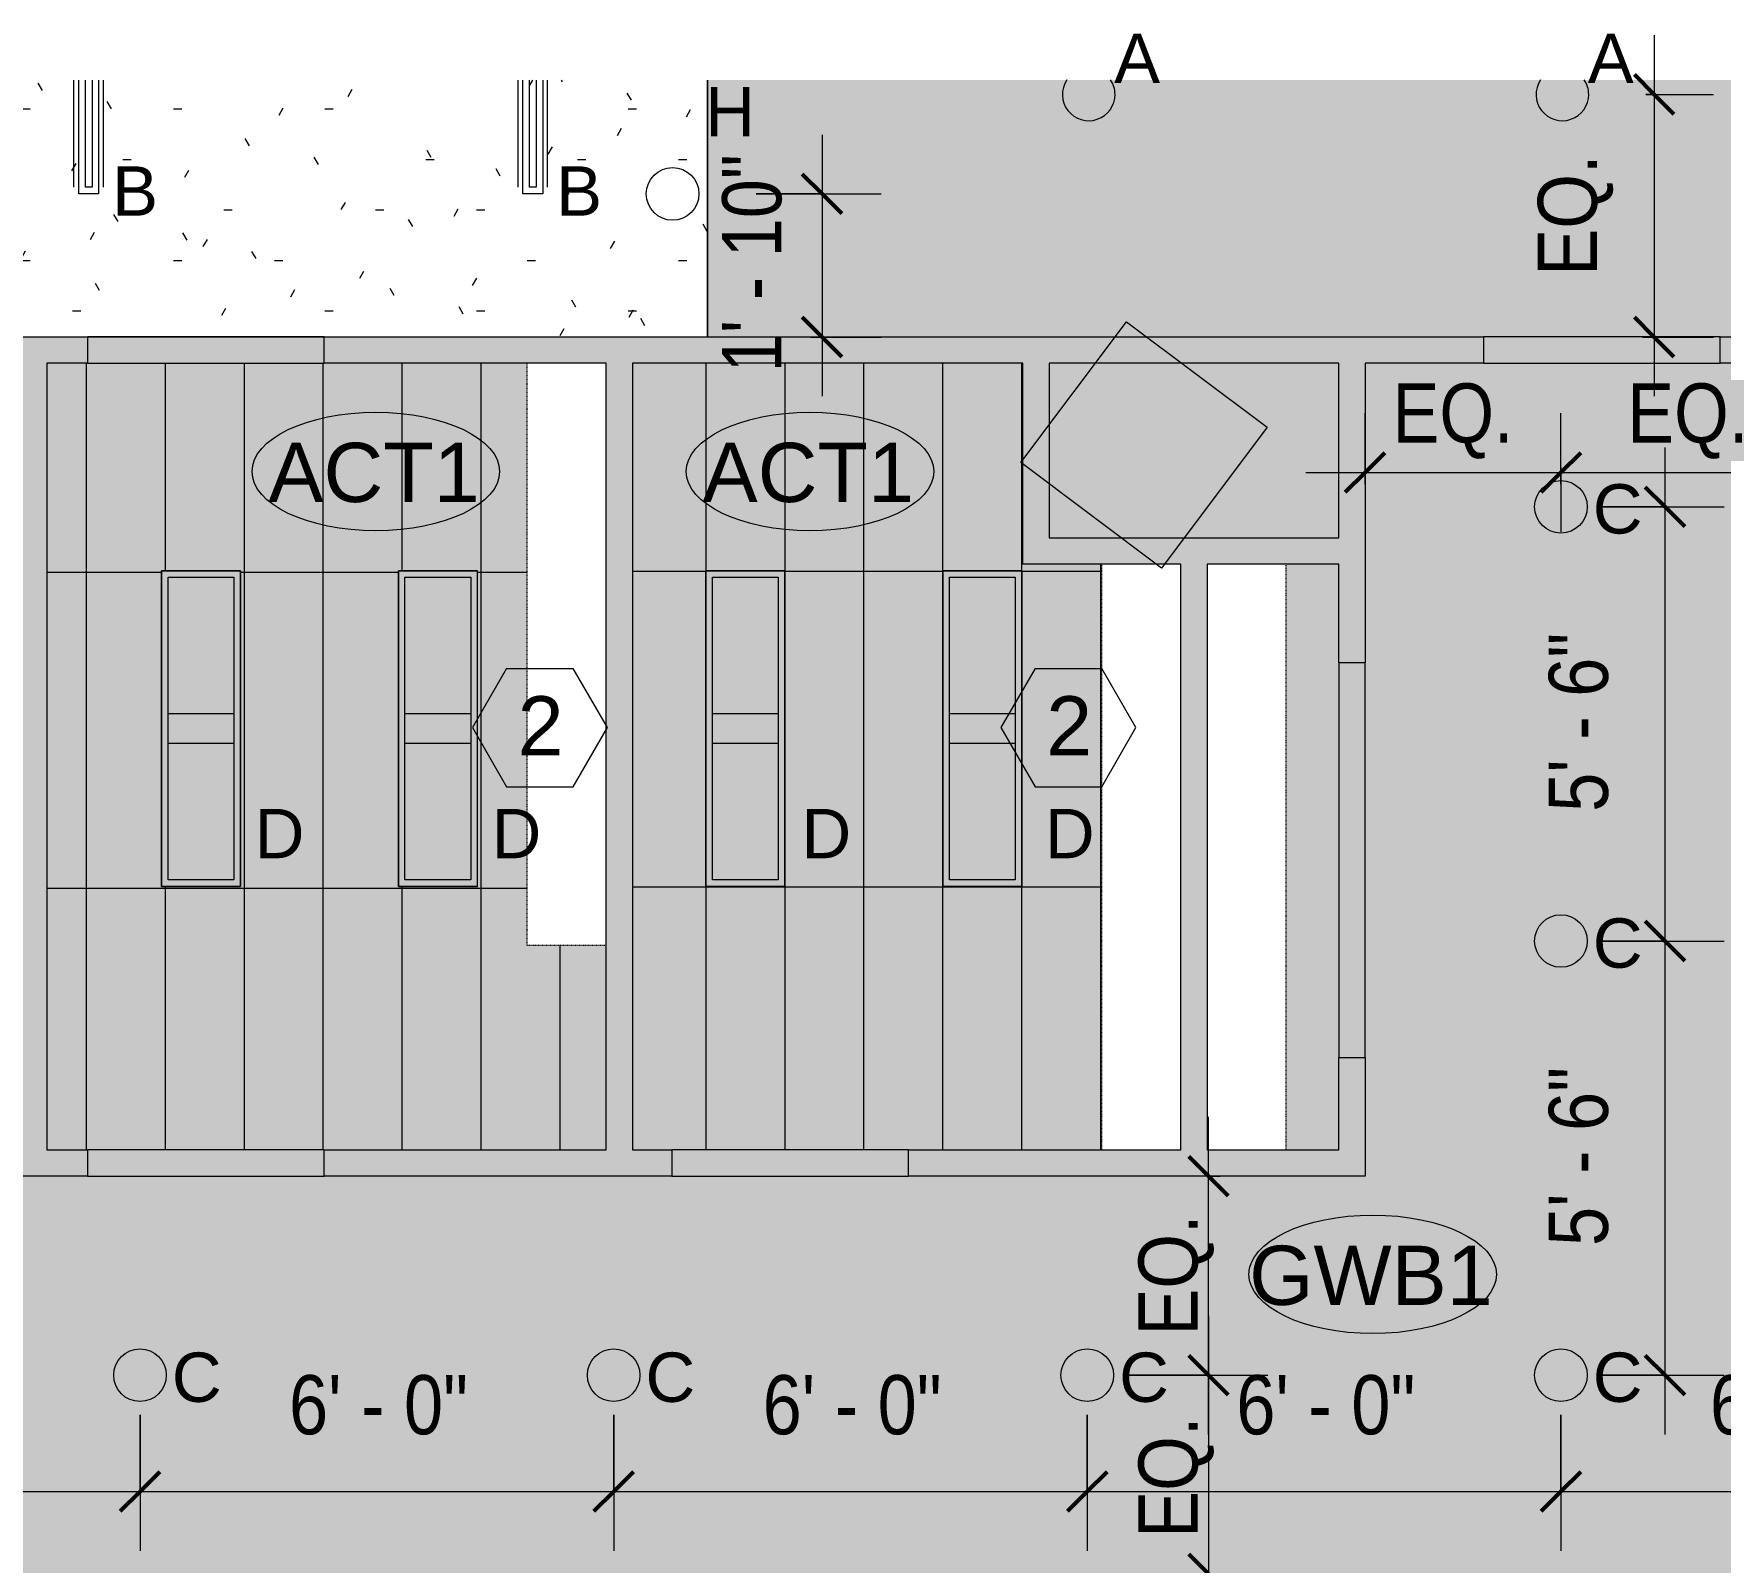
# Model space of a CAD drawing. Header units: inches. Extents: x 50 to 3088, y -595 to 388.
# Drawn here: x 631.6 to 888, y 147.7 to 380.1 of the extents above; entities that cross this region are included whole.
import ezdxf

# ---------------------------------------------------------------- set-up
doc = ezdxf.new("R2010")
doc.units = ezdxf.units.IN
doc.header["$MEASUREMENT"] = 0
doc.linetypes.add('Overhead', pattern=[0.15625, 0.09375, -0.0625])
for name, color, linetype, lineweight in [('A-ANNO-DIMS', 211, 'Continuous', 9), ('A-ANNO-DIMS-96', 211, 'Continuous', 9), ('A-ANNO-NOTE', 131, 'Continuous', 9), ('A-CLNG', 13, 'Continuous', 9), ('A-CLNG-PATT', 13, 'Continuous', 9), ('A-DETL', 90, 'Continuous', 9), ('A-DETL-GENF', 92, 'Continuous', 9), ('A-WALL', 113, 'Continuous', 13), ('A-WALL-PATT', 111, 'Continuous', 13), ('E-LITE-EQPM', 33, 'Continuous', 9), ('G-ANNO-TEXT', 231, 'Continuous', 9), ('new block- skin dc_dwg', 8, 'Continuous', 9), ('Q-CASE', 31, 'Continuous', 13), ('S-EXIST-COLS', 250, 'Continuous', 9)]:
    doc.layers.add(name, color=color, linetype=linetype, lineweight=lineweight)
doc.styles.add('Arial', font='arial.ttf', dxfattribs={"width": 0.85, "height": 9})
doc.styles.add('Arial_1', font='arial.ttf', dxfattribs={"height": 7.5})
doc.styles.add('Arial_2', font='arial.ttf', dxfattribs={"height": 9})
doc.dimstyles.new('Linear_-_3_32__Arial__85_-_1_8__Tolerance', dxfattribs={"dimscale": 12, "dimtxt": 9.182335, "dimasz": 0.5, "dimexe": 0.75, "dimexo": 0.5, "dimgap": 0.5, "dimtad": 1, "dimdec": 3, "dimrnd": 0.125, "dimzin": 3, "dimdsep": 46, "dimlunit": 4, "dimtxsty": 'Arial', "dimblk1": 'OBLIQUE', "dimblk2": 'OBLIQUE', "dimsah": 1, "dimcen": 0.09, "dimdle": 0.75, "dimazin": 0, "dimtfac": 1, "dimtdec": 4, "dimtix": 1, "dimtmove": 0, "dimatfit": 3, "dimfxl": 1, "dimtvp": 1, "dimfrac": 2, "dimtolj": 1, "dimtzin": 0, "dimarcsym": 2})
doc.dimstyles.new('Linear_-_3_32__Arial__85_-_1_8__Tolerance_1', dxfattribs={"dimscale": 12, "dimtxt": 9.182335, "dimasz": 0.5, "dimexe": 0.75, "dimexo": 0.5, "dimgap": 0.5, "dimtad": 1, "dimdec": 3, "dimrnd": 0.125, "dimzin": 3, "dimdsep": 46, "dimlunit": 4, "dimtxsty": 'Arial', "dimblk1": 'OBLIQUE', "dimblk2": 'OBLIQUE', "dimsah": 1, "dimcen": 0.09, "dimdle": 0.75, "dimazin": 0, "dimtfac": 1, "dimtdec": 4, "dimtix": 1, "dimtmove": 2, "dimatfit": 3, "dimfxl": 1, "dimtvp": 1, "dimfrac": 2, "dimtolj": 1, "dimtzin": 0, "dimarcsym": 2})
doc.dimstyles.new('Linear_-_3_32__Arial__85_-_1_8__Tolerance_2', dxfattribs={"dimscale": 12, "dimtxt": 9.182335, "dimasz": 0.5, "dimexe": 0.75, "dimexo": 0.5, "dimgap": 0.5, "dimtad": 1, "dimdec": 3, "dimrnd": 0.125, "dimzin": 3, "dimdsep": 46, "dimlunit": 4, "dimtxsty": 'Arial', "dimblk1": 'OBLIQUE', "dimblk2": 'OBLIQUE', "dimsah": 1, "dimcen": 0.09, "dimdle": 0.75, "dimazin": 0, "dimtfac": 1, "dimtdec": 4, "dimtix": 1, "dimtmove": 2, "dimatfit": 3, "dimfxl": 1, "dimtvp": 1, "dimfrac": 2, "dimtolj": 1, "dimtzin": 0, "dimarcsym": 2})
doc.dimstyles.new('Linear_-_3_32__Arial__85_-_1_8__Tolerance_4', dxfattribs={"dimscale": 12, "dimtxt": 9.182335, "dimasz": 0.5, "dimexe": 0.75, "dimexo": 0.5, "dimgap": 0.5, "dimtad": 1, "dimdec": 3, "dimrnd": 0.125, "dimzin": 3, "dimdsep": 46, "dimlunit": 4, "dimtxsty": 'Arial', "dimblk1": 'OBLIQUE', "dimblk2": 'OBLIQUE', "dimsah": 1, "dimcen": 0.09, "dimdle": 0.75, "dimazin": 0, "dimtfac": 1, "dimtdec": 4, "dimtix": 1, "dimtmove": 0, "dimatfit": 3, "dimfxl": 1, "dimtvp": 1, "dimfrac": 2, "dimtolj": 1, "dimtzin": 0, "dimarcsym": 2})
doc.dimstyles.new('Linear_-_3_32__Arial__85_-_1__Tolerance', dxfattribs={"dimscale": 12, "dimtxt": 9.182335, "dimasz": 0.5, "dimexe": 0.75, "dimexo": 0.5, "dimgap": 0.5, "dimtad": 1, "dimdec": 0, "dimzin": 3, "dimdsep": 46, "dimlunit": 4, "dimtxsty": 'Arial', "dimblk1": 'OBLIQUE', "dimblk2": 'OBLIQUE', "dimsah": 1, "dimcen": 0.09, "dimdle": 0.75, "dimazin": 0, "dimtfac": 1, "dimtdec": 4, "dimtix": 1, "dimtmove": 2, "dimatfit": 3, "dimfxl": 1, "dimtvp": 1, "dimfrac": 2, "dimtolj": 1, "dimtzin": 0, "dimarcsym": 2})
doc.dimstyles.new('Linear_-_3_32__Arial__85_-_1__Tolerance_1', dxfattribs={"dimscale": 12, "dimtxt": 9.182335, "dimasz": 0.5, "dimexe": 0.75, "dimexo": 0.5, "dimgap": 0.5, "dimtad": 1, "dimdec": 0, "dimzin": 3, "dimdsep": 46, "dimlunit": 4, "dimtxsty": 'Arial', "dimblk1": 'OBLIQUE', "dimblk2": 'OBLIQUE', "dimsah": 1, "dimcen": 0.09, "dimdle": 0.75, "dimazin": 0, "dimtfac": 1, "dimtdec": 4, "dimtix": 1, "dimtmove": 2, "dimatfit": 3, "dimfxl": 1, "dimtvp": 1, "dimfrac": 2, "dimtolj": 1, "dimtzin": 0, "dimarcsym": 2})
pattern_1 = [(0, (0, 0), (30.72, 7.68), [1.267, -21.773, 1.267, -21.773, -122.88]), (0, (0, 0), (30.72, 7.68), [-46.08, 1.267, -44.813, 1.267, -21.773, -53.76]), (0, (0, 0), (30.72, 7.68), [-115.2, 1.267, -14.093, 1.267, -37.133]), (120, (11.52, 3.84), (-22.011075, 22.7643), [1.267, -21.773, 1.267, -21.773, -122.88]), (120, (11.52, 3.84), (-22.011075, 22.7643), [-46.08, 1.267, -44.813, 1.267, -21.773, -53.76]), (120, (11.52, 3.84), (-22.011075, 22.7643), [-115.2, 1.267, -14.093, 1.267, -37.133]), (240, (15.36, 19.2), (-8.708925, -30.4443), [1.267, -21.773, 1.267, -21.773, -122.88]), (240, (15.36, 19.2), (-8.708925, -30.4443), [-46.08, 1.267, -44.813, 1.267, -21.773, -53.76]), (240, (15.36, 19.2), (-8.708925, -30.4443), [-115.2, 1.267, -14.093, 1.267, -37.133])]

# ---------------------------------------------------------------- blocks, each defined once
blk = doc.blocks.new('Upper Cabinet - Standard Upper Cabinet-1759021-Reflected Ceiling Plan')
at = {"layer": 'Q-CASE', "linetype": 'Overhead', "lineweight": 9}
blk.add_line((-47.26, -12), (41.78, -12), dxfattribs=at)
blk = doc.blocks.new('Upper Cabinet - Standard Upper Cabinet-1814856-Reflected Ceiling Plan')
at = {"layer": 'Q-CASE', "linetype": 'Overhead', "lineweight": 9}
blk.add_line((-47.26, 12), (41.78, 12), dxfattribs=at)
blk = doc.blocks.new('Upper Cabinet - Standard Upper Cabinet-1830269-Reflected Ceiling Plan')
at = {"layer": 'Q-CASE', "linetype": 'Overhead', "lineweight": 9}
for p, q in [((-47.26, 12), (41.24, 12)), ((-47.26, 0), (-47.26, 12))]:
    blk.add_line(p, q, dxfattribs=at)
blk = doc.blocks.new('Pendant - Suspended - New 8_-1192035-Reflected Ceiling Plan')
at = {"layer": 'E-LITE-EQPM', "lineweight": 20}
blk.add_circle((0, 0), 4, dxfattribs=at)
blk = doc.blocks.new('Pendant - Suspended - New 8_-V1-Reflected Ceiling Plan')
at = {"layer": 'E-LITE-EQPM', "lineweight": 20}
for start, end in [(146.5599, 360), (360, 34.0257)]:
    blk.add_arc((0, 0), 4, start, end, dxfattribs=at)
blk = doc.blocks.new('Rectangular Ceiling Light - Recessed - New 1_ x 4_-1727267-Reflected Ceiling Plan')
at = {"layer": 'E-LITE-EQPM', "lineweight": 20}
for p, q in [((-6.74, -26.34), (-6.74, 21.66)), ((-6.74, 21.66), (5.26, 21.66)), ((-5.74, -25.34), (-5.74, 20.66)), ((-5.74, 20.66), (4.26, 20.66)), ((4.26, 20.66), (4.26, -25.34)), ((5.26, 21.66), (5.26, -26.34)), ((4.26, -0.09), (-5.74, -0.09)), ((4.26, -4.59), (-5.74, -4.59)), ((4.26, -25.34), (-5.74, -25.34)), ((5.26, -26.34), (-6.74, -26.34))]:
    blk.add_line(p, q, dxfattribs=at)
blk = doc.blocks.new('Rectangular Ceiling Light - Recessed - New 3_ x 4_-1750104-Reflected Ceiling Plan')
at = {"layer": 'E-LITE-EQPM', "lineweight": 20}
for p, q in [((22.26, -0.09), (5.96, -0.09)), ((5.96, -0.84), (23.26, -0.84)), ((5.96, -1.84), (22.26, -1.84)), ((22.26, -1.84), (22.26, -2.84)), ((23.26, -0.84), (23.26, -3.84)), ((22.26, -2.84), (5.96, -2.84)), ((23.26, -3.84), (5.96, -3.84)), ((22.26, -4.59), (5.96, -4.59))]:
    blk.add_line(p, q, dxfattribs=at)
blk = doc.blocks.new('new block- skin dc_dwg-1925045-Reflected Ceiling Plan')
at = {"layer": 'S-EXIST-COLS', "flags": 128}
blk.add_lwpolyline([(2187, 1670.05), (2170.95, 1648.65), (2149.55, 1664.7), (2165.6, 1686.1)], close=True, dxfattribs=at)
blk = doc.blocks.new('DIMBLOCK2-Reflected Ceiling Plan')
at = {"layer": 'A-ANNO-DIMS-96'}
for p, q in [((575.75, 170.16), (575.75, 149.48)), ((575.75, 158.48), (575.75, 170.16)), ((647.75, 170.16), (647.75, 149.48)), ((647.75, 158.48), (647.75, 170.16)), ((566.75, 158.48), (656.75, 158.48))]:
    blk.add_line(p, q, dxfattribs=at)
at = {"layer": 'A-ANNO-DIMS-96', "lineweight": 50}
for p, q in [((575.75, 158.48), (578.75, 161.48)), ((647.75, 158.48), (650.75, 161.48)), ((575.75, 158.48), (572.75, 155.48)), ((647.75, 158.48), (644.75, 155.48))]:
    blk.add_line(p, q, dxfattribs=at)
at = {"layer": 'A-ANNO-DIMS-96', "color": 0, "insert": (598.4, 176.17), "char_height": 9, "width": 32.0393, "attachment_point": 1, "line_spacing_factor": 0.941778, "style": 'Arial'}
blk.add_mtext('6\' - 0"', dxfattribs=at)
blk = doc.blocks.new('_Oblique')
at = {"color": 0, "linetype": 'ByBlock', "lineweight": -2}
blk.add_line((-0.5, -0.5), (0.5, 0.5), dxfattribs=at)
blk = doc.blocks.new('DIMBLOCK3-Reflected Ceiling Plan')
at = {"layer": 'A-ANNO-DIMS-96'}
for p, q in [((647.75, 170.16), (647.75, 149.48)), ((647.75, 158.48), (647.75, 170.16)), ((719.75, 170.16), (719.75, 149.48)), ((719.75, 158.48), (719.75, 170.16)), ((638.75, 158.48), (728.75, 158.48))]:
    blk.add_line(p, q, dxfattribs=at)
at = {"layer": 'A-ANNO-DIMS-96', "lineweight": 50}
for p, q in [((647.75, 158.48), (650.75, 161.48)), ((719.75, 158.48), (722.75, 161.48)), ((647.75, 158.48), (644.75, 155.48)), ((719.75, 158.48), (716.75, 155.48))]:
    blk.add_line(p, q, dxfattribs=at)
at = {"layer": 'A-ANNO-DIMS-96', "color": 0, "insert": (670.4, 176.17), "char_height": 9, "width": 32.0393, "attachment_point": 1, "line_spacing_factor": 0.941778, "style": 'Arial'}
blk.add_mtext('6\' - 0"', dxfattribs=at)
blk = doc.blocks.new('DIMBLOCK4-Reflected Ceiling Plan')
at = {"layer": 'A-ANNO-DIMS-96'}
for p, q in [((719.75, 170.16), (719.75, 149.48)), ((719.75, 158.48), (719.75, 170.16)), ((791.75, 170.16), (791.75, 149.48)), ((791.75, 158.48), (791.75, 170.16)), ((710.75, 158.48), (800.75, 158.48))]:
    blk.add_line(p, q, dxfattribs=at)
at = {"layer": 'A-ANNO-DIMS-96', "lineweight": 50}
for p, q in [((719.75, 158.48), (722.75, 161.48)), ((791.75, 158.48), (794.75, 161.48)), ((719.75, 158.48), (716.75, 155.48)), ((791.75, 158.48), (788.75, 155.48))]:
    blk.add_line(p, q, dxfattribs=at)
at = {"layer": 'A-ANNO-DIMS-96', "color": 0, "insert": (742.4, 176.17), "char_height": 9, "width": 32.0393, "attachment_point": 1, "line_spacing_factor": 0.941778, "style": 'Arial'}
blk.add_mtext('6\' - 0"', dxfattribs=at)
blk = doc.blocks.new('DIMBLOCK5-Reflected Ceiling Plan')
at = {"layer": 'A-ANNO-DIMS-96'}
for p, q in [((791.75, 170.16), (791.75, 149.48)), ((791.75, 158.48), (791.75, 170.16)), ((863.75, 170.16), (863.75, 149.48)), ((863.75, 158.48), (863.75, 170.16)), ((782.75, 158.48), (872.75, 158.48))]:
    blk.add_line(p, q, dxfattribs=at)
at = {"layer": 'A-ANNO-DIMS-96', "lineweight": 50}
for p, q in [((791.75, 158.48), (794.75, 161.48)), ((863.75, 158.48), (866.75, 161.48)), ((791.75, 158.48), (788.75, 155.48)), ((863.75, 158.48), (860.75, 155.48))]:
    blk.add_line(p, q, dxfattribs=at)
at = {"layer": 'A-ANNO-DIMS-96', "color": 0, "insert": (814.4, 176.17), "char_height": 9, "width": 32.0393, "attachment_point": 1, "line_spacing_factor": 0.941778, "style": 'Arial'}
blk.add_mtext('6\' - 0"', dxfattribs=at)
blk = doc.blocks.new('DIMBLOCK6-Reflected Ceiling Plan')
at = {"layer": 'A-ANNO-DIMS-96'}
for p, q in [((863.75, 170.16), (863.75, 149.48)), ((863.75, 158.48), (863.75, 170.16)), ((935.75, 170.16), (935.75, 149.48)), ((935.75, 158.48), (935.75, 170.16)), ((854.75, 158.48), (944.75, 158.48))]:
    blk.add_line(p, q, dxfattribs=at)
at = {"layer": 'A-ANNO-DIMS-96', "lineweight": 50}
for p, q in [((863.75, 158.48), (866.75, 161.48)), ((935.75, 158.48), (938.75, 161.48)), ((863.75, 158.48), (860.75, 155.48)), ((935.75, 158.48), (932.75, 155.48))]:
    blk.add_line(p, q, dxfattribs=at)
at = {"layer": 'A-ANNO-DIMS-96', "color": 0, "insert": (886.4, 176.17), "char_height": 9, "width": 32.0393, "attachment_point": 1, "line_spacing_factor": 0.941778, "style": 'Arial'}
blk.add_mtext('6\' - 0"', dxfattribs=at)
blk = doc.blocks.new('DIMBLOCK14-Reflected Ceiling Plan')
at = {"layer": 'A-ANNO-DIMS-96'}
for p, q in [((879.57, 167.16), (879.57, 251.16)), ((869.75, 242.16), (888.57, 242.16)), ((879.57, 242.16), (869.75, 242.16)), ((869.75, 176.16), (888.57, 176.16)), ((879.57, 176.16), (869.75, 176.16))]:
    blk.add_line(p, q, dxfattribs=at)
at = {"layer": 'A-ANNO-DIMS-96', "lineweight": 50}
for p, q in [((879.57, 242.16), (876.57, 245.16)), ((879.57, 242.16), (882.57, 239.16)), ((879.57, 176.16), (876.57, 179.16)), ((879.57, 176.16), (882.57, 173.16))]:
    blk.add_line(p, q, dxfattribs=at)
at = {"layer": 'A-ANNO-DIMS-96', "color": 0, "insert": (861.89, 195.81), "char_height": 9, "width": 32.0393, "attachment_point": 1, "rotation": 90, "line_spacing_factor": 0.941778, "style": 'Arial'}
blk.add_mtext('5\' - 6"', dxfattribs=at)
blk = doc.blocks.new('DIMBLOCK15-Reflected Ceiling Plan')
at = {"layer": 'A-ANNO-DIMS-96'}
for p, q in [((879.57, 233.16), (879.57, 317.16)), ((869.75, 308.16), (888.57, 308.16)), ((879.57, 308.16), (869.75, 308.16)), ((869.75, 242.16), (888.57, 242.16)), ((879.57, 242.16), (869.75, 242.16))]:
    blk.add_line(p, q, dxfattribs=at)
at = {"layer": 'A-ANNO-DIMS-96', "lineweight": 50}
for p, q in [((879.57, 308.16), (876.57, 311.16)), ((879.57, 308.16), (882.57, 305.16)), ((879.57, 242.16), (876.57, 245.16)), ((879.57, 242.16), (882.57, 239.16))]:
    blk.add_line(p, q, dxfattribs=at)
at = {"layer": 'A-ANNO-DIMS-96', "color": 0, "insert": (861.89, 261.81), "char_height": 9, "width": 32.0393, "attachment_point": 1, "rotation": 90, "line_spacing_factor": 0.941778, "style": 'Arial'}
blk.add_mtext('5\' - 6"', dxfattribs=at)
blk = doc.blocks.new('DIMBLOCK16-Reflected Ceiling Plan')
at = {"layer": 'A-ANNO-DIMS-96'}
for p, q in [((810.18, 167.16), (810.18, 215.41)), ((811.94, 206.41), (801.18, 206.41)), ((810.18, 206.41), (811.94, 206.41)), ((797.75, 176.16), (819.18, 176.16)), ((810.18, 176.16), (797.75, 176.16))]:
    blk.add_line(p, q, dxfattribs=at)
at = {"layer": 'A-ANNO-DIMS-96', "lineweight": 50}
for p, q in [((810.18, 206.41), (807.18, 209.41)), ((810.18, 206.41), (813.18, 203.41)), ((810.18, 176.16), (807.18, 179.16)), ((810.18, 176.16), (813.18, 173.16))]:
    blk.add_line(p, q, dxfattribs=at)
at = {"layer": 'A-ANNO-DIMS-96', "color": 0, "insert": (799.53, 182.18), "char_height": 9, "width": 21.8681, "attachment_point": 1, "rotation": 90, "line_spacing_factor": 0.941778, "style": 'Arial'}
blk.add_mtext('EQ.', dxfattribs=at)
blk = doc.blocks.new('DIMBLOCK17-Reflected Ceiling Plan')
at = {"layer": 'A-ANNO-DIMS-96'}
for p, q in [((810.18, 185.16), (810.18, 136.96)), ((797.75, 176.16), (819.18, 176.16)), ((810.18, 176.16), (797.75, 176.16)), ((808.42, 145.96), (819.18, 145.96)), ((810.18, 145.96), (808.42, 145.96))]:
    blk.add_line(p, q, dxfattribs=at)
at = {"layer": 'A-ANNO-DIMS-96', "lineweight": 50}
for p, q in [((810.18, 176.16), (807.18, 179.16)), ((810.18, 176.16), (813.18, 173.16)), ((810.18, 145.96), (807.18, 148.96)), ((810.18, 145.96), (813.18, 142.96))]:
    blk.add_line(p, q, dxfattribs=at)
at = {"layer": 'A-ANNO-DIMS-96', "color": 0, "insert": (799.53, 151.45), "char_height": 9, "width": 21.8681, "attachment_point": 1, "rotation": 90, "line_spacing_factor": 0.941778, "style": 'Arial'}
blk.add_mtext('EQ.', dxfattribs=at)
blk = doc.blocks.new('DIMBLOCK18-Reflected Ceiling Plan')
at = {"layer": 'A-ANNO-DIMS-96'}
for p, q in [((833.97, 311.62), (833.97, 322.38)), ((824.97, 313.38), (872.75, 313.38)), ((833.97, 313.38), (833.97, 311.62)), ((863.75, 314.16), (863.75, 304.38)), ((863.75, 313.38), (863.75, 314.16))]:
    blk.add_line(p, q, dxfattribs=at)
at = {"layer": 'A-ANNO-DIMS-96', "lineweight": 50}
for p, q in [((833.97, 313.38), (836.97, 316.38)), ((863.75, 313.38), (866.75, 316.38)), ((833.97, 313.38), (830.97, 310.38)), ((863.75, 313.38), (860.75, 310.38))]:
    blk.add_line(p, q, dxfattribs=at)
at = {"layer": 'A-ANNO-DIMS-96', "color": 0, "insert": (838.14, 326.93), "char_height": 9, "width": 21.8681, "attachment_point": 1, "line_spacing_factor": 0.941778, "style": 'Arial'}
blk.add_mtext('EQ.', dxfattribs=at)
blk = doc.blocks.new('DIMBLOCK19-Reflected Ceiling Plan')
at = {"layer": 'A-ANNO-DIMS-96'}
for p, q in [((863.75, 311.62), (863.75, 322.38)), ((893.97, 311.62), (893.97, 322.38)), ((854.75, 313.38), (902.97, 313.38)), ((863.75, 313.38), (863.75, 311.62)), ((893.97, 313.38), (893.97, 311.62))]:
    blk.add_line(p, q, dxfattribs=at)
at = {"layer": 'A-ANNO-DIMS-96', "lineweight": 50}
for p, q in [((863.75, 313.38), (866.75, 316.38)), ((893.97, 313.38), (896.97, 316.38)), ((863.75, 313.38), (860.75, 310.38)), ((893.97, 313.38), (890.97, 310.38))]:
    blk.add_line(p, q, dxfattribs=at)
at = {"layer": 'A-ANNO-DIMS-96', "color": 0, "insert": (873.82, 326.93), "char_height": 9, "width": 21.8681, "attachment_point": 1, "line_spacing_factor": 0.941778, "style": 'Arial'}
blk.add_mtext('EQ.', dxfattribs=at)
blk = doc.blocks.new('DIMBLOCK20-Reflected Ceiling Plan')
at = {"layer": 'A-ANNO-DIMS-96'}
for p, q in [((877.92, 379.86), (877.92, 324.98)), ((876.67, 370.86), (886.92, 370.86)), ((877.92, 370.86), (876.67, 370.86)), ((876.16, 333.98), (886.92, 333.98)), ((877.92, 333.98), (876.16, 333.98))]:
    blk.add_line(p, q, dxfattribs=at)
at = {"layer": 'A-ANNO-DIMS-96', "lineweight": 50}
for p, q in [((877.92, 370.86), (874.92, 373.86)), ((877.92, 370.86), (880.92, 367.86)), ((877.92, 333.98), (874.92, 336.98)), ((877.92, 333.98), (880.92, 330.98))]:
    blk.add_line(p, q, dxfattribs=at)
at = {"layer": 'A-ANNO-DIMS-96', "color": 0, "insert": (860.23, 343.31), "char_height": 9, "width": 21.8681, "attachment_point": 1, "rotation": 90, "line_spacing_factor": 0.941778, "style": 'Arial'}
blk.add_mtext('EQ.', dxfattribs=at)
blk = doc.blocks.new('DIMBLOCK21-Reflected Ceiling Plan')
at = {"layer": 'A-ANNO-DIMS-96'}
for p, q in [((751.42, 364.73), (751.42, 324.98)), ((741.41, 355.73), (760.42, 355.73)), ((751.42, 355.73), (741.41, 355.73)), ((749.67, 333.98), (760.42, 333.98)), ((751.42, 333.98), (749.67, 333.98))]:
    blk.add_line(p, q, dxfattribs=at)
at = {"layer": 'A-ANNO-DIMS-96', "lineweight": 50}
for p, q in [((751.42, 355.73), (748.42, 358.73)), ((751.42, 355.73), (754.42, 352.73)), ((751.42, 333.98), (748.42, 336.98)), ((751.42, 333.98), (754.42, 330.98))]:
    blk.add_line(p, q, dxfattribs=at)
at = {"layer": 'A-ANNO-DIMS-96', "color": 0, "insert": (736.24, 328.61), "char_height": 9, "width": 38.9896, "attachment_point": 1, "rotation": 90, "line_spacing_factor": 0.941778, "style": 'Arial'}
blk.add_mtext('1\' - 10"', dxfattribs=at)
blk = doc.blocks.new('FORM Keynote Tag - Default w_arrow-62346-Reflected Ceiling Plan')
at = {"layer": 'A-ANNO-NOTE', "lineweight": 20}
for p, q in [((-0.0519, 0.1051), (-0.106, 0.0113)), ((-0.0519, 0.1051), (0.0537, 0.1051)), ((0.1078, 0.0113), (0.0537, 0.1051)), ((-0.106, 0.0113), (-0.0519, -0.0824)), ((0.0537, -0.0824), (0.1078, 0.0113)), ((-0.0519, -0.0824), (0.0537, -0.0824))]:
    blk.add_line(p, q, dxfattribs=at)
blk = doc.blocks.new('FORM Finish Tag - Default w_arrow-62639-Reflected Ceiling Plan')
at = {"layer": 'A-ANNO-NOTE', "lineweight": 20}
blk.add_ellipse((0, 0), major_axis=(-0.196, 0), ratio=0.478314, dxfattribs=at)

msp = doc.modelspace()

# ---------------------------------------------------------------- hatches: boundary and pattern name
at = {"layer": 'A-CLNG-PATT', "lineweight": 13}
h = msp.add_hatch(dxfattribs=at)
h.set_pattern_fill('FP_13', color=256, style=0, pattern_type=2)
h.set_pattern_definition(pattern_1)
h.paths.add_polyline_path([(893.9664, 145.9615), (1196.2604, 145.9615), (1196.2604, 206.4121), (893.9664, 206.4121), (893.9664, 329.9838), (833.9664, 329.9838), (833.9664, 206.4121), (449.5924, 206.4121), (449.5924, 145.9615), (891.8099, 145.9615)], flags=0)
h = msp.add_hatch(dxfattribs=at)
h.set_pattern_fill('FP_2', color=256, style=0, pattern_type=2)
h.set_pattern_definition([(270, (663.592, 298.198), (-12, -7e-16), []), (180, (663.59, 298.2), (6e-15, 48), [])])
h.paths.add_polyline_path([(639.7567, 210.4121), (718.5924, 210.4121), (718.5924, 241.4838), (706.5924, 241.4838), (706.5924, 329.9838), (633.5924, 329.9838), (633.5924, 210.4121)], flags=0)
h.paths.add_polyline_path([(658.7931, 250.4541), (651.0287, 250.4541), (651.0287, 298.4541), (663.0287, 298.4541), (663.0287, 250.4541)], flags=0)
h.paths.add_polyline_path([(699.0287, 250.4541), (687.0287, 250.4541), (687.0287, 298.4541), (699.0287, 298.4541), (699.0287, 251.4211)], flags=0)
h = msp.add_hatch(dxfattribs=at)
h.set_pattern_fill('FP_4', color=256, style=0, pattern_type=2)
h.set_pattern_definition([(90, (769.779, 298.381), (12, -7e-16), []), (0, (769.78, 298.38), (0, -48), [])])
h.paths.add_polyline_path([(793.9664, 210.4121), (793.9664, 299.4541), (781.9664, 299.4541), (781.9664, 329.9838), (722.5924, 329.9838), (722.5924, 210.4121), (779.5924, 210.4121)], flags=0)
h.paths.add_polyline_path([(733.7794, 250.4541), (733.7794, 298.4541), (745.7794, 298.4541), (745.7756, 250.4541)], flags=0)
h.paths.add_polyline_path([(781.7794, 250.4541), (769.7794, 250.4541), (769.7794, 298.4541), (781.7794, 298.4541), (781.7794, 251.4211)], flags=0)
at = {"layer": 'A-DETL-GENF'}
h = msp.add_hatch(color=254, dxfattribs=at)
h.paths.add_polyline_path([(1410.1542, 18.5865), (1412.9044, 18.5865), (1409.115, 34.3006), (1404.6549, 50.5087), (1400.0976, 65.3426), (1394.878, 80.6413), (1389.191, 95.7724), (1383.042, 110.7216), (1376.4366, 125.475), (1369.3812, 140.0185), (1361.2498, 155.461), (1353.9473, 168.4212), (1345.5834, 182.2537), (1339.6955, 191.348), (1325.2416, 181.9615), (1273.5924, 181.9615), (1273.5924, 210.4121), (1277.5924, 210.3694), (1277.5924, 185.9615), (1324.1125, 185.9977), (1337.5217, 194.7057), (1336.7985, 195.8227), (1327.601, 209.1155), (1317.9995, 222.1195), (1308.0032, 234.8224), (1297.6214, 247.2123), (1286.8639, 259.2775), (1275.7408, 271.0065), (1263.6124, 282.9948), (1251.5531, 294.1902), (1240.2853, 304.0679), (1233.4508, 309.6974), (1230.5064, 305.79), (1208.2604, 305.79), (1208.2604, 210.4121), (1237.5924, 210.4121), (1237.5924, 206.4121), (1200.2604, 206.4121), (1200.2604, 187.9121), (1196.2604, 187.9121), (1196.2604, 206.4121), (1186.5914, 206.4121), (1186.5914, 210.4121), (1192.2604, 210.4121), (1192.2604, 321.4042), (1192.5105, 321.2157), (1201.9375, 333.7259), (1149.7551, 373.0481), (734.0287, 373.0481), (734.0287, 333.9838), (851.9664, 333.9838), (851.9664, 329.9838), (833.9664, 329.9838), (833.9664, 284.4541), (829.9664, 284.4541), (829.9664, 299.4541), (821.9664, 299.4541), (821.9664, 210.4121), (829.9664, 210.4121), (829.9664, 224.4541), (833.9664, 224.4541), (833.9664, 206.4121), (764.5924, 206.4121), (764.5924, 210.4121), (793.9664, 210.4121), (793.9664, 299.4541), (781.9664, 299.4541), (781.9664, 329.9838), (722.5924, 329.9838), (722.5924, 210.4121), (728.5924, 210.4121), (728.5924, 206.4121), (675.7567, 206.4121), (675.7567, 210.4121), (718.5924, 210.4121), (718.5924, 241.4838), (706.5924, 241.4838), (706.5924, 329.9838), (675.7567, 329.9838), (675.7567, 333.9838), (639.7567, 333.9838), (639.7567, 329.9838), (633.5924, 329.9838), (633.5924, 210.4121), (639.7567, 210.4121), (639.7567, 206.4121), (559.5924, 206.4121), (559.5924, 210.4121), (588.0924, 210.4121), (588.0924, 222.4121), (629.5924, 222.4121), (629.5924, 329.9838), (517.3424, 329.9838), (517.3424, 292.3834), (513.8424, 292.3834), (513.8424, 329.9838), (513.5924, 329.9838), (513.5924, 210.4121), (513.8424, 210.4121), (513.8424, 256.3834), (517.3424, 256.3834), (517.3424, 210.4121), (523.5924, 210.4121), (523.5924, 206.4121), (500.5924, 206.4121), (500.5924, 210.4121), (505.8424, 210.4121), (505.8424, 256.3834), (509.3424, 256.3834), (509.3424, 210.4121), (509.5924, 210.4121), (509.5924, 329.9838), (509.3424, 329.9838), (509.3424, 292.3834), (505.8424, 292.3834), (505.8424, 329.9838), (409.5924, 329.9838), (409.5924, 195.3627), (445.5924, 195.3627), (445.5924, 210.4121), (464.5924, 210.4121), (464.5924, 206.4121), (449.5924, 206.4121), (449.5924, 145.9615), (482.5924, 145.9615), (482.5924, 141.9615), (445.5924, 141.9615), (445.5924, 156.9615), (409.5924, 156.9615), (409.5924, 22.5732), (525.8424, 22.5732), (525.8424, 64.4236), (529.3424, 64.4236), (529.3424, 22.5732), (529.5924, 22.5732), (529.5924, 141.9615), (529.3424, 141.9615), (529.3424, 100.1111), (525.8424, 100.1111), (525.8424, 141.9615), (518.5924, 141.9615), (518.5924, 145.9615), (539.5924, 145.9615), (539.5924, 141.9615), (533.5924, 141.9615), (533.5924, 22.5732), (646.8424, 22.5732), (646.8424, 64.1111), (650.3424, 64.1111), (650.3424, 22.5732), (650.5924, 22.5732), (650.5924, 99.6468), (650.3424, 99.8352), (650.3424, 98.7041), (646.8424, 98.7041), (646.8424, 102.4726), (631.5924, 113.9643), (631.5924, 129.9615), (595.6128, 129.9615), (595.6128, 141.9615), (575.5924, 141.9615), (575.5924, 145.9615), (731.5924, 145.9615), (731.5924, 141.9615), (711.0924, 141.9615), (711.0924, 129.9615), (669.0924, 129.9615), (669.0924, 120.8975), (654.5924, 101.6411), (654.5924, 22.5732), (773.8424, 22.5732), (773.8424, 64.1111), (777.3424, 64.1111), (777.3424, 22.5732), (777.5924, 22.5732), (777.5924, 141.9615), (777.3424, 141.9615), (777.3424, 98.1111), (773.8424, 98.1111), (773.8424, 141.9615), (767.5924, 141.9615), (767.5924, 145.9615), (995.5303, 145.9615), (995.5303, 141.9615), (974.5303, 141.9615), (974.5303, 129.9615), (905.5924, 129.9615), (905.5924, 22.5732), (1037.7803, 22.5732), (1037.7803, 64.1111), (1041.2803, 64.1111), (1041.2803, 22.5732), (1041.5303, 22.5732), (1041.5303, 141.9615), (1041.2803, 141.9615), (1041.2803, 97.2204), (1037.7803, 97.2204), (1037.7803, 141.9615), (1031.5303, 141.9615), (1031.5303, 145.9615), (1095.5924, 145.9615), (1095.5924, 141.9615), (1077.5914, 141.9615), (1077.5914, 125.2775), (1065.5287, 109.838), (1065.5287, 22.5732), (1137.5924, 22.5732), (1137.5924, 141.9615), (1131.5924, 141.9615), (1131.5924, 145.9615), (1147.5924, 145.9615), (1147.5924, 141.9615), (1141.5924, 141.9615), (1141.5924, 22.5732), (1253.7928, 22.5732), (1269.7803, 27.4611), (1269.7803, 64.1111), (1273.2803, 64.1111), (1273.2803, 28.5312), (1273.5924, 28.6266), (1273.5924, 141.9615), (1273.5303, 141.9615), (1273.5303, 98.1111), (1269.5303, 98.1111), (1269.5303, 129.9615), (1215.5303, 129.9615), (1215.5303, 141.9615), (1183.5924, 141.9615), (1183.5924, 145.9615), (1196.2604, 145.9615), (1196.2604, 151.9121), (1200.2604, 151.9121), (1200.2604, 145.9615), (1277.5924, 145.9615), (1277.5924, 43.7607), (1277.8324, 43.7607), (1277.8324, 127.9615), (1289.8324, 127.9615), (1289.8324, 43.7607), (1313.5924, 43.7607), (1313.5924, 39.7607), (1277.5924, 39.7607), (1277.5924, 29.8495), (1309.5924, 39.6329), (1309.5924, 35.4501), (1254.4342, 18.5865), (1409.115, 18.5865)], flags=0)
h.paths.add_polyline_path([(1045.5303, 22.5732), (1061.5287, 22.5732), (1061.5287, 105.5791), (1045.5303, 105.5791), (1045.5303, 23.5838)], flags=0)
h.paths.add_polyline_path([(651.391, 104.0535), (665.0924, 122.2359), (665.0924, 141.9615), (635.5924, 141.9615), (635.5924, 115.9587), (650.5924, 104.6554)], flags=0)
h.paths.add_polyline_path([(1060.2504, 109.5791), (1073.5914, 126.6548), (1073.5914, 141.9615), (1045.5303, 141.9615), (1045.5303, 109.5791)], flags=0)
h.paths.add_polyline_path([(409.5924, 172.9615), (445.5924, 172.9615), (445.5924, 179.4121), (409.5924, 179.4121)], flags=0)
h.paths.add_polyline_path([(967.7, 206.4121), (967.7, 210.4121), (973.7, 210.4121), (973.7, 318.54), (897.9664, 318.54), (897.9664, 210.4121), (931.7, 210.4121), (931.7, 206.4121), (893.9664, 206.4121), (893.9664, 329.9838), (887.9664, 329.9838), (887.9664, 333.9838), (893.9664, 333.9838), (893.9664, 372.0181), (897.9664, 372.0181), (897.9664, 334.54), (975.9664, 334.54), (975.9664, 322.54), (1024.6845, 322.54), (1024.6845, 334.54), (1102.6845, 334.54), (1102.7164, 210.4121), (1150.5914, 210.4121), (1150.5914, 206.4121), (1023.7, 206.4121), (1023.7, 210.4121), (1086.7164, 210.4121), (1086.7164, 318.54), (977.7, 318.54), (977.7, 210.4121), (987.7, 210.4121), (987.7, 206.4121), (973.7, 206.4121)], flags=0)
h.paths.add_polyline_path([(828.8997, 303.4541), (829.9664, 303.4541), (829.9664, 329.9838), (785.9664, 329.9838), (785.9664, 303.4541), (828.7445, 303.4541)], flags=0)
h.paths.add_polyline_path([(1221.524, 309.79), (1228.5121, 309.79), (1230.3605, 312.243), (1227.1258, 314.8731), (1221.7196, 319.0542), (1214.7386, 309.79), (1219.0066, 309.79)], flags=0)
h.paths.add_polyline_path([(1196.2604, 309.79), (1207.6729, 309.79), (1196.2604, 318.3899), (1196.2604, 312.2346)], flags=0)
h.paths.add_polyline_path([(1211.3922, 311.9958), (1218.5553, 321.5015), (1214.7386, 324.4397), (1205.1759, 331.3767), (1198.1123, 322.003), (1211.0754, 312.2346)], flags=0)
h = msp.add_hatch(dxfattribs=at)
h.set_pattern_fill('FP_13', color=250, style=0, pattern_type=2)
h.set_pattern_definition(pattern_1)
h.paths.add_polyline_path([(675.7567, 333.9838), (734.0287, 333.9838), (734.0287, 373.0481), (409.5924, 373.0481), (409.5924, 333.9838), (658.7931, 333.9838)], flags=0)
at = {"layer": 'A-WALL-PATT'}
h = msp.add_hatch(color=8, dxfattribs=at)
h.paths.add_polyline_path([(832.7581, 329.9838), (851.9664, 329.9838), (851.9664, 333.9838), (675.7567, 333.9838), (675.7567, 329.9838), (829.9664, 329.9838)], flags=0)
h.paths.add_polyline_path([(893.9664, 329.9838), (893.9664, 333.9838), (887.9664, 333.9838), (887.9664, 329.9838), (893.5457, 329.9838)], flags=0)
h.paths.add_polyline_path([(513.5924, 329.9838), (639.7567, 329.9838), (639.7567, 333.9838), (409.5924, 333.9838), (409.5924, 329.9838), (509.5924, 329.9838)], flags=0)
for points in [[(633.5924, 210.4121), (633.5924, 329.9838), (629.5924, 329.9838), (629.5924, 210.4121)], [(718.5924, 210.4121), (722.5924, 210.4121), (722.5924, 329.9838), (718.5924, 329.9838), (718.5924, 250.4541)], [(785.9664, 303.4541), (785.9664, 329.9838), (781.9664, 329.9838), (781.9664, 303.4541)], [(785.9664, 299.4541), (829.9664, 299.4541), (829.9664, 303.4541), (781.9664, 303.4541), (781.9664, 299.4541)], [(805.9664, 210.4121), (809.9664, 210.4121), (809.9664, 299.4541), (805.9664, 299.4541), (805.9664, 250.4541)]]:
    msp.add_hatch(color=8, dxfattribs=at).paths.add_polyline_path(points, flags=0)
h = msp.add_hatch(color=8, dxfattribs=at)
h.paths.add_polyline_path([(833.9664, 210.4121), (833.9664, 224.4541), (829.9664, 224.4541), (829.9664, 210.4121), (832.7581, 210.4121)], flags=0)
h.paths.add_polyline_path([(833.9664, 284.4541), (833.9664, 329.9838), (829.9664, 329.9838), (829.9664, 284.4541), (832.7581, 284.4541)], flags=0)
h = msp.add_hatch(color=8, dxfattribs=at)
h.paths.add_polyline_path([(833.9664, 206.4121), (833.9664, 210.4121), (764.5924, 210.4121), (764.5924, 206.4121), (832.7581, 206.4121)], flags=0)
h.paths.add_polyline_path([(449.5924, 206.4121), (464.5924, 206.4121), (464.5924, 210.4121), (449.5924, 210.4121)], flags=0)
h.paths.add_polyline_path([(500.5924, 206.4121), (523.5924, 206.4121), (523.5924, 210.4121), (500.5924, 210.4121)], flags=0)
h.paths.add_polyline_path([(718.5924, 206.4121), (728.5924, 206.4121), (728.5924, 210.4121), (675.7567, 210.4121), (675.7567, 206.4121), (706.5924, 206.4121)], flags=0)
h.paths.add_polyline_path([(630.6519, 206.4121), (639.7567, 206.4121), (639.7567, 210.4121), (559.5924, 210.4121), (559.5924, 206.4121), (629.5924, 206.4121)], flags=0)

# ---------------------------------------------------------------- linework, layer by layer
at = {"layer": 'A-CLNG', "lineweight": 13}
for p, q in [((638.4604, 355.74), (638.4604, 373.0481)), ((641.4604, 373.0481), (641.4604, 355.74)), ((705.9604, 355.74), (705.9604, 373.0481)), ((708.9604, 373.0481), (708.9604, 355.74)), ((734.0287, 373.0481), (734.0287, 333.9838)), ((641.4604, 355.74), (638.4604, 355.74)), ((708.9604, 355.74), (705.9604, 355.74)), ((658.7931, 329.9838), (675.7567, 329.9838)), ((663.0287, 298.4541), (651.0287, 298.4541)), ((651.0287, 298.4541), (651.0287, 250.4541)), ((663.0287, 250.4541), (663.0287, 298.4541)), ((699.0287, 298.4541), (687.0287, 298.4541)), ((687.0287, 298.4541), (687.0287, 250.4541)), ((699.0287, 250.4541), (699.0287, 298.4541)), ((745.7794, 298.4541), (733.7794, 298.4541)), ((733.7794, 298.4541), (733.7794, 250.4541)), ((745.7794, 250.4541), (745.7794, 298.4541)), ((781.7794, 298.4541), (769.7794, 298.4541)), ((769.7794, 298.4541), (769.7794, 250.4541)), ((781.7794, 250.4541), (781.7794, 298.4541)), ((651.0287, 250.4541), (663.0287, 250.4541)), ((687.0287, 250.4541), (699.0287, 250.4541)), ((733.7794, 250.4541), (745.7794, 250.4541)), ((769.7794, 250.4541), (781.7794, 250.4541)), ((764.5924, 210.4121), (745.7756, 210.4121))]:
    msp.add_line(p, q, dxfattribs=at)
at = {"layer": 'A-DETL', "lineweight": 13}
for p, q in [((734.0287, 333.9838), (734.0287, 373.0481)), ((409.5924, 333.9838), (734.0287, 333.9838))]:
    msp.add_line(p, q, dxfattribs=at)
at = {"layer": 'A-WALL', "color": 7, "lineweight": 20}
for p, q in [((409.5924, 333.9838), (639.7567, 333.9838)), ((639.7567, 333.9838), (639.7567, 329.9838)), ((675.7567, 333.9838), (851.9664, 333.9838)), ((675.7567, 329.9838), (675.7567, 333.9838)), ((851.9664, 333.9838), (851.9664, 329.9838)), ((887.9664, 333.9838), (893.9664, 333.9838)), ((887.9664, 329.9838), (887.9664, 333.9838)), ((633.5924, 329.9838), (633.5924, 210.4121)), ((639.7567, 329.9838), (633.5924, 329.9838)), ((718.5924, 329.9838), (675.7567, 329.9838)), ((718.5924, 210.4121), (718.5924, 329.9838)), ((781.9664, 329.9838), (722.5924, 329.9838)), ((722.5924, 329.9838), (722.5924, 210.4121)), ((781.9664, 299.4541), (781.9664, 329.9838)), ((829.9664, 329.9838), (785.9664, 329.9838)), ((785.9664, 329.9838), (785.9664, 303.4541)), ((829.9664, 303.4541), (829.9664, 329.9838)), ((833.9664, 329.9838), (833.9664, 284.4541)), ((851.9664, 329.9838), (833.9664, 329.9838)), ((893.9664, 329.9838), (887.9664, 329.9838)), ((785.9664, 303.4541), (829.9664, 303.4541)), ((805.9664, 299.4541), (781.9664, 299.4541)), ((805.9664, 210.4121), (805.9664, 299.4541)), ((829.9664, 299.4541), (809.9664, 299.4541)), ((809.9664, 299.4541), (809.9664, 210.4121)), ((829.9664, 284.4541), (829.9664, 299.4541)), ((833.9664, 284.4541), (829.9664, 284.4541)), ((829.9664, 210.4121), (829.9664, 224.4541)), ((829.9664, 224.4541), (833.9664, 224.4541)), ((833.9664, 224.4541), (833.9664, 206.4121)), ((633.5924, 210.4121), (639.7567, 210.4121)), ((639.7567, 210.4121), (639.7567, 206.4121)), ((675.7567, 206.4121), (675.7567, 210.4121)), ((675.7567, 210.4121), (718.5924, 210.4121)), ((722.5924, 210.4121), (728.5924, 210.4121)), ((728.5924, 210.4121), (728.5924, 206.4121)), ((764.5924, 206.4121), (764.5924, 210.4121)), ((764.5924, 210.4121), (805.9664, 210.4121)), ((809.9664, 210.4121), (829.9664, 210.4121)), ((639.7567, 206.4121), (559.5924, 206.4121)), ((728.5924, 206.4121), (675.7567, 206.4121)), ((833.9664, 206.4121), (764.5924, 206.4121))]:
    msp.add_line(p, q, dxfattribs=at)
at = {"layer": 'A-WALL'}
for p, q in [((675.7567, 333.9838), (639.7567, 333.9838)), ((887.9664, 333.9838), (851.9664, 333.9838)), ((639.7567, 329.9838), (658.7931, 329.9838)), ((851.9664, 329.9838), (887.9664, 329.9838)), ((829.9664, 284.4541), (829.9664, 224.4541)), ((833.9664, 224.4541), (833.9664, 284.4541)), ((675.7567, 210.4121), (639.7567, 210.4121)), ((745.7756, 210.4121), (728.5924, 210.4121)), ((639.7567, 206.4121), (675.7567, 206.4121)), ((728.5924, 206.4121), (764.5924, 206.4121))]:
    msp.add_line(p, q, dxfattribs=at)

# ---------------------------------------------------------------- block references
at = {"layer": 'A-ANNO-NOTE', "lineweight": 20, "xscale": 96, "yscale": 96, "zscale": 96}
for name, p in [('FORM Finish Tag - Default w_arrow-62639-Reflected Ceiling Plan', (683.5924, 313.5394)), ('FORM Finish Tag - Default w_arrow-62639-Reflected Ceiling Plan', (749.5924, 313.5394)), ('FORM Keynote Tag - Default w_arrow-62346-Reflected Ceiling Plan', (708.4493, 273.5167)), ('FORM Keynote Tag - Default w_arrow-62346-Reflected Ceiling Plan', (788.793, 273.5167)), ('FORM Finish Tag - Default w_arrow-62639-Reflected Ceiling Plan', (835.1362, 191.4928))]:
    msp.add_blockref(name, p, dxfattribs=at)
at = {"layer": 'E-LITE-EQPM', "lineweight": 20, "rotation": 270.0000000000002}
for p in [(642.3016, 379.0037), (709.8016, 379.0037)]:
    msp.add_blockref('Rectangular Ceiling Light - Recessed - New 3_ x 4_-1750104-Reflected Ceiling Plan', p, dxfattribs=at)
at = {"layer": 'E-LITE-EQPM', "lineweight": 20}
for name, p in [('Pendant - Suspended - New 8_-V1-Reflected Ceiling Plan', (791.9664, 370.859)), ('Pendant - Suspended - New 8_-V1-Reflected Ceiling Plan', (863.9664, 370.859)), ('Pendant - Suspended - New 8_-1192035-Reflected Ceiling Plan', (728.7104, 355.7338)), ('Pendant - Suspended - New 8_-1192035-Reflected Ceiling Plan', (863.7471, 308.1621)), ('Rectangular Ceiling Light - Recessed - New 1_ x 4_-1727267-Reflected Ceiling Plan', (657.765, 276.7953)), ('Rectangular Ceiling Light - Recessed - New 1_ x 4_-1727267-Reflected Ceiling Plan', (693.765, 276.7953)), ('Rectangular Ceiling Light - Recessed - New 1_ x 4_-1727267-Reflected Ceiling Plan', (740.5157, 276.7953)), ('Rectangular Ceiling Light - Recessed - New 1_ x 4_-1727267-Reflected Ceiling Plan', (776.5157, 276.7953)), ('Pendant - Suspended - New 8_-1192035-Reflected Ceiling Plan', (863.7471, 242.1621)), ('Pendant - Suspended - New 8_-1192035-Reflected Ceiling Plan', (647.7471, 176.1621)), ('Pendant - Suspended - New 8_-1192035-Reflected Ceiling Plan', (719.7471, 176.1621)), ('Pendant - Suspended - New 8_-1192035-Reflected Ceiling Plan', (791.7471, 176.1621)), ('Pendant - Suspended - New 8_-1192035-Reflected Ceiling Plan', (863.7471, 176.1621))]:
    msp.add_blockref(name, p, dxfattribs=at)
at = {"layer": 'new block- skin dc_dwg', "color": 250}
msp.add_blockref('new block- skin dc_dwg-1925045-Reflected Ceiling Plan', (-1367.9073, -1349.7893), dxfattribs=at)
at = {"layer": 'Q-CASE'}
for name, p, rotation in [('Upper Cabinet - Standard Upper Cabinet-1830269-Reflected Ceiling Plan', (718.5924, 288.7461), 89.99999999999982), ('Upper Cabinet - Standard Upper Cabinet-1814856-Reflected Ceiling Plan', (805.9664, 257.6744), 89.99999999999982), ('Upper Cabinet - Standard Upper Cabinet-1759021-Reflected Ceiling Plan', (809.9664, 257.6744), 90.0000000000002)]:
    msp.add_blockref(name, p, dxfattribs=dict(at, rotation=rotation))

# ---------------------------------------------------------------- texts
at = {"layer": 'A-ANNO-NOTE', "char_height": 9, "attachment_point": 2, "line_spacing_factor": 0.941778, "style": 'Arial_2'}
for s, insert, width in [('ACT1', (683.3245, 317.8932), 38.344907), ('ACT1', (749.3245, 317.8932), 38.344907), ('2', (708.6501, 279.3704), 8.374175), ('2', (788.9939, 279.3704), 8.374175), ('GWB1', (834.8683, 195.8466), 44.184792)]:
    msp.add_mtext(s, dxfattribs=dict(at, insert=insert, width=width))
at = {"layer": 'G-ANNO-TEXT', "color": 7, "char_height": 7.5, "attachment_point": 1, "style": 'Arial_1'}
for s, insert, width in [('A', (795.8211, 380.082), 8.787), ('A', (867.8211, 380.082), 8.787), ('H', (733.6678, 371.993), 9.393), ('B', (643.5063, 359.9232), 8.787), ('B', (711.0063, 359.9232), 8.787), ('C', (868.5863, 311.6042), 9.393), ('D', (665.1818, 262.2501), 9.393), ('D', (701.1818, 262.2501), 9.393), ('D', (748.2976, 262.2501), 9.393), ('D', (785.2976, 262.2501), 9.393), ('C', (868.5863, 245.6042), 9.393), ('C', (652.5863, 179.6042), 9.393), ('C', (724.5863, 179.6042), 9.393), ('C', (796.5863, 179.6042), 9.393), ('C', (868.5863, 179.6042), 9.393)]:
    msp.add_mtext(s, dxfattribs=dict(at, insert=insert, width=width))

# ---------------------------------------------------------------- dimensions: what is measured, and where the dimension line sits
at = {"layer": 'A-ANNO-DIMS'}
dim = msp.add_linear_dim(base=(877.9163, 333.9838), p1=(870.6664, 370.859), p2=(882.159, 333.9838), angle=90, text='EQ.', dimstyle='Linear_-_3_32__Arial__85_-_1_8__Tolerance_4', override={"dimpost": '<>', "dimfxl": 38.624671}, dxfattribs=at)
dim.commit()
dim.dimension.update_dxf_attribs({"geometry": 'DIMBLOCK20-Reflected Ceiling Plan', "text_midpoint": (866.9866, 352.4214)})
dim = msp.add_linear_dim(base=(751.4228, 333.9838), p1=(735.4104, 355.7338), p2=(755.6654, 333.9838), angle=90, dimstyle='Linear_-_3_32__Arial__85_-_1__Tolerance_1', override={"dimpost": '<>', "dimfxl": 29.720821}, dxfattribs=at)
dim.commit()
dim.dimension.update_dxf_attribs({"geometry": 'DIMBLOCK21-Reflected Ceiling Plan', "text_midpoint": (742.2412, 348.1079), "dimtype": 160, "text_rotation": 90})
for base, p1, p2, dimstyle, override, picture, middle in [((863.7471, 313.3781), (833.9664, 317.6208), (863.7471, 308.1621), 'Linear_-_3_32__Arial__85_-_1__Tolerance', {"dimpost": '<>', "dimfxl": 31.246749}, 'DIMBLOCK18-Reflected Ceiling Plan', (849.0734, 320.9272)), ((893.9664, 313.3781), (863.7471, 317.6208), (893.9664, 317.6208), 'Linear_-_3_32__Arial__85_-_1_8__Tolerance_2', {"dimpost": '<>', "dimfxl": 30.219248}, 'DIMBLOCK19-Reflected Ceiling Plan', (884.7543, 320.9272))]:
    dim = msp.add_linear_dim(base=base, p1=p1, p2=p2, text='EQ.', dimstyle=dimstyle, override=override, dxfattribs=at)
    dim.commit()
    dim.dimension.update_dxf_attribs({"geometry": picture, "text_midpoint": middle, "dimtype": 160})
for base, p1, p2, picture, middle in [((879.5726, 308.1621), (863.7471, 242.1621), (863.7471, 308.1621), 'DIMBLOCK15-Reflected Ceiling Plan', (868.9775, 275.1621)), ((879.5726, 242.1621), (863.7471, 176.1621), (863.7471, 242.1621), 'DIMBLOCK14-Reflected Ceiling Plan', (868.9775, 209.1621))]:
    dim = msp.add_linear_dim(base=base, p1=p1, p2=p2, angle=90, dimstyle='Linear_-_3_32__Arial__85_-_1_8__Tolerance', override={"dimpost": '<>', "dimfxl": 66}, dxfattribs=at)
    dim.commit()
    dim.dimension.update_dxf_attribs({"geometry": picture, "text_midpoint": middle})
for base, p2, override, picture, middle in [((810.1784, 206.4121), (805.9358, 206.4121), {"dimpost": '<>', "dimfxl": 33.412299}, 'DIMBLOCK16-Reflected Ceiling Plan', (805.534, 193.1095)), ((810.1784, 145.9615), (814.4211, 145.9615), {"dimpost": '<>', "dimfxl": 37.764891}, 'DIMBLOCK17-Reflected Ceiling Plan', (805.534, 162.3857))]:
    dim = msp.add_linear_dim(base=base, p1=(791.7471, 176.1621), p2=p2, angle=90, text='EQ.', dimstyle='Linear_-_3_32__Arial__85_-_1_8__Tolerance_1', override=override, dxfattribs=at)
    dim.commit()
    dim.dimension.update_dxf_attribs({"geometry": picture, "text_midpoint": middle, "dimtype": 160, "text_rotation": 90})
for base, p1, p2, picture, middle in [((647.7471, 158.4839), (575.7471, 176.1621), (647.7471, 176.1621), 'DIMBLOCK2-Reflected Ceiling Plan', (611.7471, 169.079)), ((719.7471, 158.4839), (647.7471, 176.1621), (719.7471, 176.1621), 'DIMBLOCK3-Reflected Ceiling Plan', (683.7471, 169.079)), ((791.7471, 158.4839), (719.7471, 176.1621), (791.7471, 176.1621), 'DIMBLOCK4-Reflected Ceiling Plan', (755.7471, 169.079)), ((863.7471, 158.4839), (791.7471, 176.1621), (863.7471, 176.1621), 'DIMBLOCK5-Reflected Ceiling Plan', (827.7471, 169.079)), ((935.7471, 158.4839), (863.7471, 176.1621), (935.7471, 176.1621), 'DIMBLOCK6-Reflected Ceiling Plan', (899.7471, 169.079))]:
    dim = msp.add_linear_dim(base=base, p1=p1, p2=p2, dimstyle='Linear_-_3_32__Arial__85_-_1_8__Tolerance', override={"dimpost": '<>', "dimfxl": 72}, dxfattribs=at)
    dim.commit()
    dim.dimension.update_dxf_attribs({"geometry": picture, "text_midpoint": middle})

doc.saveas('drawing.dxf')
